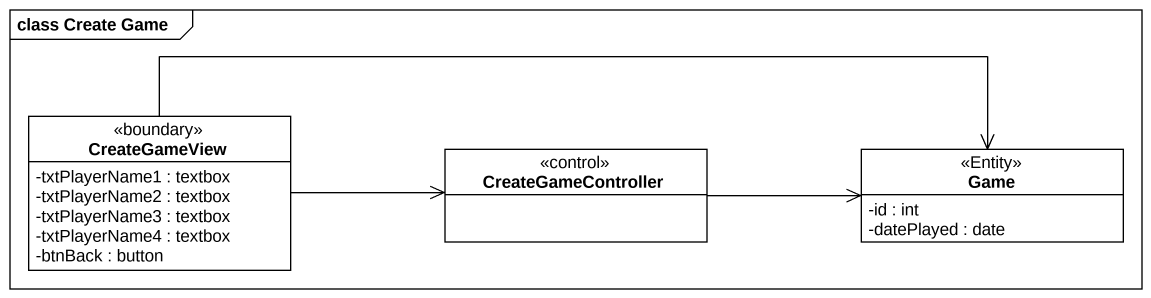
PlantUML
@startuml
mainframe class Create Game
hide circle
hide empty members
skinparam classAttributeIconSize 0
class CreateGameView <<boundary>> {
  -txtPlayerName1 : textbox
  -txtPlayerName2 : textbox
  -txtPlayerName3 : textbox
  -txtPlayerName4 : textbox
  -btnBack : button
}
class CreateGameController <<control>>
class Game <<Entity>> {
  -id : int
  -datePlayed : date
}
CreateGameView -right-> CreateGameController
CreateGameView -right-> Game
CreateGameController -right-> Game
@enduml
